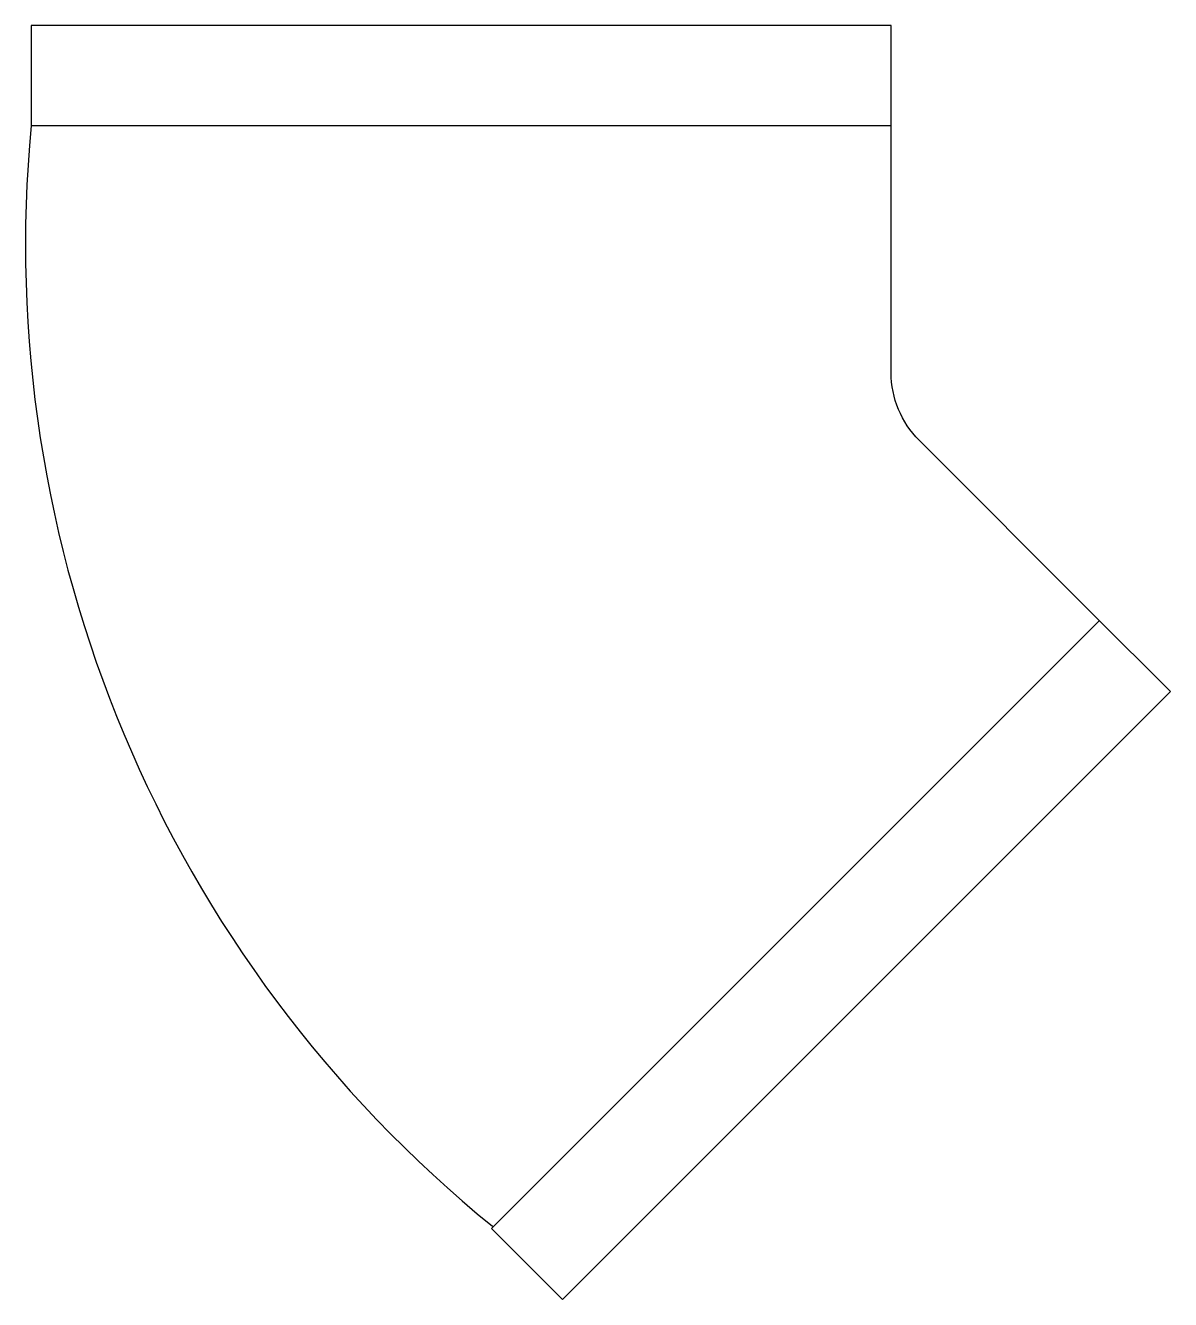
# Model space of a CAD drawing. Header units: millimetres. Extents: x 196374 to 196914, y -44850 to -44249.
import ezdxf

# ---------------------------------------------------------------- set-up
doc = ezdxf.new("R2010")
doc.units = ezdxf.units.MM
doc.header["$LTSCALE"] = 0.5
doc.layers.add('Contorno', color=3, linetype='Continuous')

msp = doc.modelspace()

# ---------------------------------------------------------------- linework, layer by layer
at = {"layer": 'Contorno'}
for points in [[(196782.52, -44296), (196782.52, -44248.63), (196376.52, -44248.63), (196376.52, -44296, 0.250802), (196594.34, -44815.7)], [(196880.89, -44529.7), (196593.8, -44816.79), (196627.3, -44850.28), (196914.38, -44563.2), (196878.21, -44527.03), (196795.73, -44444.54, -0.198912), (196782.52, -44412.65), (196782.52, -44296), (196376.52, -44296)]]:
    msp.add_lwpolyline(points, format="xyb", dxfattribs=at)

doc.saveas('drawing.dxf')
